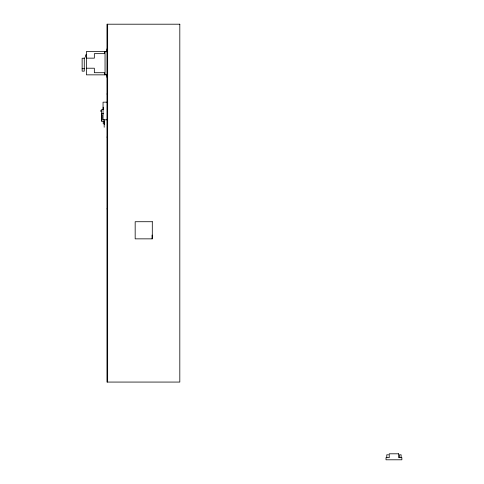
<?xml version="1.0" encoding="UTF-8"?>
<svg xmlns="http://www.w3.org/2000/svg" width="484" height="484" viewBox="0 0 484 484"><rect width="100%" height="100%" fill="white"/><g stroke="black" fill="none" stroke-linecap="round" stroke-linejoin="round"><path stroke-width="0.73" d="M106.976 48.938L106.758 51.51L86.418 51.51L86.418 74.851L106.758 74.851L106.976 77.416M106.976 51.721L105.046 51.721L105.046 74.633L106.976 74.633M86.418 54.934L85.559 54.934L85.559 57.076L86.418 57.076M86.418 58.147L94.338 58.147L94.338 53.651L104.617 53.651L104.617 51.51M84.276 58.243L82.135 58.243L82.135 71.142L84.276 71.142L84.276 57.614M86.418 68.214L94.338 68.214L94.338 72.709L104.617 72.709L104.617 74.851M82.135 68.716L84.276 68.716M106.976 93.999L107.654 93.999M106.976 102.16L103.05 102.16L103.05 119.802L106.976 119.802M103.6 109.656L101.513 109.656L101.513 121.436L104.296 121.436M101.513 113.728L103.6 113.728M101.513 115.01L102.154 115.01L102.154 116.293L101.513 116.293M101.513 116.94L102.154 116.94L102.154 118.223L101.513 118.223M101.513 118.864L102.154 118.864L102.154 120.147L101.513 120.147M106.976 137.093L107.654 137.093M106.976 208.876L107.654 208.876M388.483 454.809L386.77 454.809L386.77 457.658M401.115 457.658L401.115 454.809L399.403 454.809L399.403 457.658M152.097 235.055L152.097 238.836M107.654 24.2L107.654 382.07M104.296 119.814L104.296 124.648M104.187 121.302L104.187 127.268M103.655 119.814L103.655 120.147M103.225 107.194L103.225 108.906M103.225 122.186L103.225 123.898M100.872 110.298L100.872 111.586M179.812 24.2L106.976 24.2L106.976 382.07L179.812 382.07L179.812 24.2M152.297 221.72L135.169 221.72L135.169 238.854L152.297 238.854L152.297 221.72M398.653 453.804L389.233 453.804L389.233 457.658L386.02 457.658L386.02 459.8L401.865 459.8L401.865 457.658L398.653 457.658L398.653 453.804"/></g></svg>
